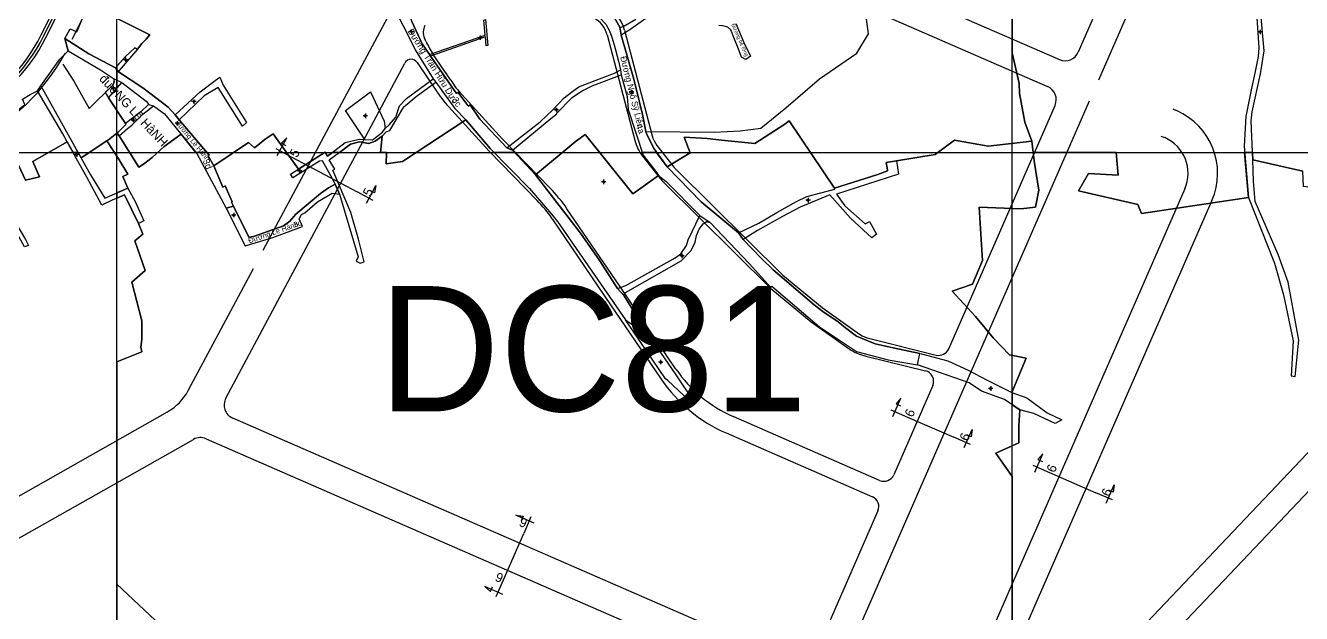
# Model space of a CAD drawing. Extents: x 547408 to 554234, y 1833375 to 1843904.
# Drawn here: x 551949 to 552662, y 1838742 to 1839071 of the extents above; entities that cross this region are included whole.
import ezdxf

# ---------------------------------------------------------------- set-up
doc = ezdxf.new("R2010")
doc.units = 0
for name, color, linetype in [('Level 1', 7, 'Continuous'), ('Level 10', 7, 'Continuous'), ('Level 11', 7, 'Continuous'), ('Level 2', 7, 'Continuous'), ('Level 27', 7, 'Continuous'), ('Level 30', 7, 'Continuous'), ('Level 4', 7, 'Continuous'), ('Level 5', 7, 'Continuous'), ('Level 52', 7, 'Continuous'), ('Level 62', 7, 'Continuous')]:
    doc.layers.add(name, color=color, linetype=linetype)

msp = doc.modelspace()

# ---------------------------------------------------------------- linework, layer by layer
at = {"layer": 'Level 1'}
for points in [[(551959.06, 1839064.95), (552065.58, 1839277.52), (552077.25, 1839302.07)], [(552089.59, 1838998.23), (552094.83, 1839008.06)], [(552094.83, 1839008.06), (552091.89, 1839005.12), (552094.39, 1839003.78)], [(552088.79, 1839002.1), (552097.72, 1838997.34)], [(552097.72, 1838997.34), (552134.14, 1838977.89)], [(552143.08, 1838973.13), (552134.14, 1838977.89)], [(552139.41, 1838971.64), (552144.66, 1838981.46)], [(552144.66, 1838981.46), (552143.85, 1838977.38), (552141.35, 1838978.71)], [(552432.24, 1838856.15), (552441.52, 1838852.1)], [(552433.35, 1838852.36), (552437.8, 1838862.56)], [(552437.8, 1838862.56), (552435.09, 1838859.4), (552437.69, 1838858.27)], [(552441.52, 1838852.1), (552467.43, 1838840.79)], [(552473.18, 1838834.97), (552477.63, 1838845.17)], [(552477.63, 1838845.17), (552477.15, 1838841.04), (552474.56, 1838842.17)], [(552476.71, 1838836.74), (552467.43, 1838840.79)], [(552512.56, 1838821.36), (552517.01, 1838831.56)], [(552517.01, 1838831.56), (552514.3, 1838828.4), (552516.9, 1838827.27)], [(552511.45, 1838825.15), (552520.73, 1838821.1)], [(552520.73, 1838821.1), (552546.64, 1838809.79)], [(552552.39, 1838803.97), (552556.84, 1838814.17)], [(552556.84, 1838814.17), (552556.37, 1838810.04), (552553.77, 1838811.17)], [(552555.92, 1838805.74), (552546.64, 1838809.79)], [(552233.01, 1838792.73), (552222.81, 1838797.19)], [(552222.81, 1838797.19), (552226.94, 1838796.71), (552225.8, 1838794.11)], [(552231.24, 1838796.27), (552227.19, 1838786.99)], [(552215.88, 1838761.07), (552227.19, 1838786.99)], [(552215.62, 1838752.9), (552205.42, 1838757.36)], [(552205.42, 1838757.36), (552208.58, 1838754.65), (552209.71, 1838757.25)], [(552211.83, 1838751.8), (552215.88, 1838761.07)]]:
    msp.add_lwpolyline(points, dxfattribs=at)
msp.add_arc((551869.65, 1839109.74), 100, 295.87849, 333.38711, dxfattribs=at)
at = {"layer": 'Level 10'}
for p, q in [((552280.94, 1839070.04), (552281.69, 1839065.48)), ((552174.6, 1839054.65), (552175.16, 1839053.82)), ((551999.19, 1839047.17), (552000.92, 1839045.1)), ((552281.26, 1839046.07), (552281.63, 1839043.28)), ((551955.71, 1839034.38), (551957.45, 1839037.27)), ((551998.18, 1839041.23), (552002.85, 1839039)), ((552176.56, 1839041.13), (552178.17, 1839039.24)), ((552017.58, 1839026.78), (552020.53, 1839026.09)), ((552032.58, 1839020.91), (552034.85, 1839018.24)), ((552217.84, 1839002.56), (552221, 1839001.31)), ((552121.81, 1838982.21), (552124.39, 1838976.57)), ((552061.04, 1838968.83), (552065.12, 1838969.94)), ((552325.53, 1838964.63), (552331.33, 1838960.86)), ((552347.12, 1838954.95), (552349.79, 1838951.28)), ((552279.53, 1838923.85), (552283.37, 1838919.78)), ((552283.95, 1838906.4), (552297.45, 1838897.05)), ((552447.07, 1838881.25), (552448.41, 1838887.62))]:
    msp.add_line(p, q, dxfattribs=at)
for points in [[(552227.03, 1839183.44), (552226.68, 1839182.79), (552226.8, 1839182.09), (552224.61, 1839176.48), (552223.63, 1839170.3), (552224.76, 1839169.5), (552222.39, 1839165.78), (552222.33, 1839163.49), (552222.68, 1839162.3), (552223.54, 1839160.9), (552237.53, 1839149.85), (552238.47, 1839135.97), (552243.73, 1839111.58), (552248.69, 1839094.77), (552253.1, 1839090.9), (552261.34, 1839087.13), (552274.64, 1839080.82), (552280.94, 1839070.04)], [(552116.64, 1839171.1), (552121.42, 1839162.51), (552122.29, 1839161.31), (552128.13, 1839148.03), (552133.33, 1839133.57), (552135.58, 1839126.65), (552136.38, 1839120.13), (552141.77, 1839111.22), (552146.33, 1839100.04), (552150.48, 1839091.34), (552153.2, 1839085.17), (552156.93, 1839076.51), (552162.57, 1839065.66), (552166.54, 1839057.36), (552176.56, 1839041.13)], [(552134.2, 1839151.2), (552140.21, 1839133.16), (552145.27, 1839118.31), (552164.74, 1839073.13), (552170.55, 1839060.61), (552174.6, 1839054.65)], [(552236.73, 1839119.25), (552244.67, 1839088.65), (552247.85, 1839087.83), (552247.59, 1839085.73), (552252.75, 1839084.79), (552260.58, 1839081.16), (552260.56, 1839080.94), (552264.83, 1839078.65), (552269.86, 1839074.94), (552273.09, 1839071.72), (552275.09, 1839068.01), (552276.37, 1839064.42), (552277.72, 1839060.02), (552280.14, 1839050.99), (552281.26, 1839046.07)], [(551971.01, 1839063.67), (551973.86, 1839069.1), (551977.61, 1839067.31), (551980.16, 1839073.43), (551983.2, 1839079.59), (551980.48, 1839080.89), (551982.04, 1839083.96), (551985.86, 1839091.67), (551986.4, 1839091.41), (551988.54, 1839096.39)], [(552295.45, 1839011.74), (552333.6, 1839011.27), (552348, 1839012.1), (552359.68, 1839013.59), (552373.59, 1839024.9), (552392.29, 1839041.19), (552413.22, 1839055.43), (552419.65, 1839066.22), (552418.29, 1839077.27)], [(552636.62, 1839075.2), (552637.66, 1839058.34), (552637.26, 1839053.57), (552635.48, 1839044.31), (552633.33, 1839034.97), (552630.45, 1839019.98), (552629.43, 1839003.49), (552631.88, 1838974.69), (552646.45, 1838938.1), (552651.51, 1838920.44), (552656.91, 1838894.66), (552655.76, 1838875.07), (552657.9, 1838874.77), (552660.1, 1838895.1), (552654.09, 1838927.46), (552648.45, 1838942.96), (552635.61, 1838972.61), (552634.77, 1838983.73), (552634.34, 1838995.78), (552633.42, 1839017.64), (552633.91, 1839022.64), (552638.71, 1839043.93), (552640.71, 1839056.68), (552638.66, 1839079.55)], [(552174.6, 1839054.65), (552205.69, 1839065.59), (552204.93, 1839073.97), (552205.9, 1839074.32), (552207.22, 1839059.79), (552206.24, 1839059.55), (552205.78, 1839064.59), (552175.16, 1839053.82)], [(552280.94, 1839070.04), (552281.53, 1839069.97), (552282.77, 1839070.31), (552289.77, 1839074.43)], [(552296.01, 1839075.18), (552286.43, 1839068.46), (552281.69, 1839065.48)], [(552345.73, 1839072.12), (552350.17, 1839061.33), (552353.79, 1839053.72), (552351.28, 1839052), (552348.79, 1839053.26), (552346.97, 1839058.3), (552344.89, 1839063.18), (552342.77, 1839068.58), (552341.27, 1839069.91), (552338.38, 1839070.77), (552336.14, 1839070.93)], [(551971.01, 1839063.67), (551984.26, 1839054.99), (551999.19, 1839047.17)], [(551971.01, 1839063.67), (551971.01, 1839063.67), (551972.82, 1839056.82)], [(552281.69, 1839065.48), (552288.37, 1839042.17), (552290.03, 1839035.78), (552293.48, 1839021.16), (552295.45, 1839011.74)], [(551957.45, 1839037.27), (551968.22, 1839052.05), (551972.82, 1839056.82)], [(551972.82, 1839056.82), (551990.87, 1839046.19), (551998.18, 1839041.23)], [(551999.19, 1839047.17), (552004.81, 1839053.58), (552010, 1839058.52), (552011.59, 1839057.68), (552001.25, 1839045.69), (552000.92, 1839045.1)], [(552175.16, 1839053.82), (552177.36, 1839050.59), (552189.59, 1839032.94), (552190.46, 1839033.69), (552196.07, 1839026.14), (552196.4, 1839025.83), (552197.38, 1839026.55), (552202.75, 1839018.5), (552217.84, 1839002.56)], [(552000.92, 1839045.1), (552014.5, 1839036.16), (552028.67, 1839025.28), (552032.58, 1839020.91)], [(552032.58, 1839020.91), (552046.56, 1839033.9), (552054.97, 1839040.23), (552057.46, 1839042.06), (552059.32, 1839037.55), (552072.31, 1839016.78), (552070.09, 1839014.69), (552056.64, 1839036.17), (552048.73, 1839031.6), (552034.85, 1839018.24)], [(552217.84, 1839002.56), (552236.31, 1839017.12), (552243.51, 1839023.77), (552249.76, 1839030.41), (552253.86, 1839033.67), (552258.03, 1839036.58), (552267.13, 1839040.25), (552277.86, 1839044.33), (552281.26, 1839046.07)], [(552221, 1839001.31), (552242.28, 1839018.89), (552245.74, 1839021.57), (552245.58, 1839021.73), (552254.23, 1839030.61), (552259.5, 1839034.17), (552265.39, 1839037.14), (552281.63, 1839043.28)], [(552281.63, 1839043.28), (552284.97, 1839031.23), (552285.44, 1839023.98), (552293.88, 1838998.43), (552302.56, 1838987), (552302.55, 1838987), (552306.72, 1838983.69), (552325.53, 1838964.63)], [(551923.05, 1839012.03), (551929.21, 1839015.34), (551940.54, 1839021.1), (551944.71, 1839023.68), (551948.67, 1839026.77), (551947.35, 1839029.73), (551951.49, 1839032.37), (551955.71, 1839034.38)], [(551957.45, 1839037.27), (551985.29, 1838987.53), (551993.28, 1838974.42), (552006.14, 1838979.93), (552010.47, 1838972.24), (552015.12, 1838961.75), (552012.02, 1838960.26), (552004.21, 1838976.29), (551997.28, 1838973.2), (551991.59, 1838970.51), (551983.19, 1838986.1), (551977.51, 1838996.34), (551972.29, 1839005.96), (551969.82, 1839010.37), (551955.71, 1839034.38)], [(551998.18, 1839041.23), (551998.56, 1839039.39), (551997.69, 1839037.64), (551993.53, 1839033.45), (551995.37, 1839030.47), (552002.85, 1839039)], [(552002.85, 1839039), (552016.35, 1839028.7), (552017.54, 1839027.31), (552017.58, 1839026.78)], [(552124.39, 1838976.57), (552134.75, 1838941.61), (552133.7, 1838939.22), (552135.81, 1838938.07), (552138.18, 1838938.84), (552134.99, 1838951.46), (552130.73, 1838966.47), (552120.53, 1838989.97), (552121.63, 1838990.57), (552118.61, 1838995.84), (552130.49, 1839004.59), (552135.44, 1839005.81), (552140.71, 1839005.05), (552144.27, 1839006.18), (552148.12, 1839009.04), (552150.36, 1839011.56), (552152.49, 1839012.19), (552160.22, 1839025.37), (552167.21, 1839031.28), (552178.17, 1839039.24)], [(552149.88, 1839013.37), (552151.97, 1839015.47), (552155.75, 1839019.71), (552157.77, 1839026.06), (552161.75, 1839030.11), (552176.56, 1839041.13)], [(552178.17, 1839039.24), (552188.77, 1839024.55), (552194.78, 1839018.17), (552208.43, 1839002.24), (552230.37, 1838979.88), (552242.69, 1838965.38), (552246.08, 1838961.45), (552283.95, 1838906.4)], [(552138.38, 1839007.15), (552127.75, 1839023.32), (552141.56, 1839033.75), (552149.2, 1839017.51), (552149.88, 1839013.37)], [(552017.58, 1839026.78), (552013.32, 1839022.71), (552004.76, 1839016.17), (552005.16, 1839015.73), (552000.64, 1839011.3), (552000.05, 1839010.76), (552001.27, 1839009.33), (552006, 1839013.43), (552008.3, 1839015.16), (552014.42, 1839021.3), (552020.53, 1839026.09)], [(552020.53, 1839026.09), (552026.67, 1839021.51), (552044.67, 1838999.31), (552061.04, 1838968.83)], [(552034.85, 1839018.24), (552051.56, 1838998.38), (552050.96, 1838997.98), (552054.16, 1838992.54), (552059.17, 1838980.64), (552060.5, 1838981.23), (552064.36, 1838972.29), (552064.02, 1838972.17), (552065.12, 1838969.94)], [(552138.38, 1839007.15), (552142.74, 1839007.08), (552148.27, 1839011.25), (552149.88, 1839013.37)], [(551923.05, 1839012.03), (551938.35, 1838985.63), (551940.31, 1838983.54), (551942.16, 1838982.56), (551942.77, 1838979.12), (551936.71, 1838975.65), (551935.83, 1838973.74), (551948.98, 1838951.34), (551950.58, 1838947.99), (551948.49, 1838947.21), (551933.33, 1838974.27), (551934.42, 1838976.16), (551935.02, 1838978.46), (551935.18, 1838982.53), (551932.11, 1838988.32), (551933.2, 1838988.98), (551919.53, 1839009.77)], [(552121.81, 1838982.21), (552121.33, 1838983.45), (552114.86, 1838995.21), (552113.1, 1838995.15), (552098.3, 1838985.81), (552096.87, 1838987.81), (552110.26, 1838996.17), (552116.27, 1839000.03), (552117.68, 1838997.95), (552127.48, 1839005.57), (552135.22, 1839007.35), (552138.38, 1839007.15)], [(552295.45, 1839011.74), (552295.96, 1839010.02), (552300.04, 1839001.92), (552307.21, 1838992.01), (552326.3, 1838972.42), (552347.12, 1838954.95)], [(552221, 1839001.31), (552233.81, 1838987.44), (552258.9, 1838954.88), (552269.72, 1838939.35), (552279.53, 1838923.85)], [(552347.12, 1838954.95), (552358.51, 1838960.44), (552368.45, 1838966.48), (552379.49, 1838972.49), (552385.3, 1838975.35), (552400.87, 1838979.48), (552400.76, 1838979.94), (552424.91, 1838987.71), (552430.31, 1838989.65), (552430.42, 1838990.28), (552429.55, 1838994.28), (552435.37, 1838995.3), (552436.52, 1838987.81), (552401.8, 1838976.6), (552406.56, 1838970.19), (552417.83, 1838960.06), (552420.33, 1838961.37), (552424.18, 1838954.31), (552421.58, 1838952.27), (552409.68, 1838963.17), (552398.06, 1838976.31), (552381.56, 1838969.36), (552371.62, 1838964.15), (552357.81, 1838956.33), (552349.79, 1838951.28)], [(552061.04, 1838968.83), (552071.72, 1838947.8), (552087.08, 1838952.44), (552103.74, 1838958.54), (552101.83, 1838962.82), (552103.14, 1838965.3), (552104.91, 1838966.29), (552111.99, 1838972.45), (552117.41, 1838975.58), (552120.2, 1838977.28), (552124.39, 1838976.57)], [(552065.12, 1838969.94), (552073.62, 1838952.61), (552076.35, 1838953.03), (552093.12, 1838958.92), (552096.57, 1838961.59), (552099.89, 1838965.52), (552113.67, 1838977.06), (552118.16, 1838980.15), (552121.81, 1838982.21)], [(552279.53, 1838923.85), (552284.21, 1838925.51), (552311.85, 1838941.07), (552314.95, 1838943.38), (552318.03, 1838947.92), (552318.96, 1838951.07), (552325.53, 1838964.63)], [(552283.37, 1838919.78), (552283.33, 1838920.19), (552283.36, 1838920.54), (552283.59, 1838921.05), (552284.03, 1838921.6), (552315.04, 1838939.47), (552320.72, 1838945.12), (552322.96, 1838949.83), (552323.64, 1838953.55), (552325.2, 1838957.03), (552327.49, 1838960.08), (552329.37, 1838961.31), (552329.9, 1838961.25), (552331.33, 1838960.86)], [(552331.33, 1838960.86), (552353.12, 1838937.88), (552365.13, 1838924.55), (552365.82, 1838925.3), (552392.4, 1838902.53), (552413.06, 1838888.73), (552430.66, 1838884.08), (552447.07, 1838881.25)], [(552349.79, 1838951.28), (552360.05, 1838940.76), (552366.47, 1838934.39), (552389.32, 1838914.81), (552394.17, 1838911.01), (552402.82, 1838905.25), (552406.96, 1838901.92), (552413.05, 1838897.2), (552423.37, 1838892.96), (552433.56, 1838890.75), (552448.41, 1838887.62)], [(552283.37, 1838919.78), (552297.32, 1838897.23), (552297.45, 1838897.05)], [(552297.45, 1838897.05), (552312.17, 1838875.67), (552321.98, 1838860.89), (552321.3, 1838859.24), (552316.63, 1838864.06), (552307.58, 1838872.46), (552306.37, 1838873.51), (552292.25, 1838894.34), (552283.95, 1838906.4)], [(552448.41, 1838887.62), (552449.4, 1838887.41), (552463.99, 1838883.5), (552475.42, 1838878.33), (552486, 1838872.64), (552499.71, 1838865.8), (552508.09, 1838862.86), (552519.41, 1838854.43), (552527.75, 1838850.48), (552523.94, 1838848.42), (552512.08, 1838854.05), (552504.26, 1838856.05), (552495.6, 1838861.97), (552482.81, 1838866.62), (552475.87, 1838871.15), (552447.07, 1838881.25)]]:
    msp.add_lwpolyline(points, dxfattribs=at)
at = {"layer": 'Level 11'}
for p, q in [((552163.89, 1839067.45), (552163.26, 1839067.45)), ((552164.51, 1839068.07), (552163.89, 1839067.45)), ((552163.89, 1839067.45), (552164.51, 1839066.83)), ((552164.51, 1839068.7), (552164.51, 1839068.07)), ((552165.13, 1839067.45), (552164.51, 1839068.07)), ((552164.51, 1839066.83), (552165.13, 1839067.45)), ((552164.51, 1839066.83), (552164.51, 1839066.2)), ((552165.76, 1839067.45), (552165.13, 1839067.45)), ((552202.21, 1839064.07), (552201.59, 1839064.07)), ((552202.84, 1839064.69), (552202.21, 1839064.07)), ((552202.21, 1839064.07), (552202.84, 1839063.45)), ((552202.84, 1839065.32), (552202.84, 1839064.69)), ((552203.47, 1839064.07), (552202.84, 1839064.69)), ((552202.84, 1839063.45), (552203.47, 1839064.07)), ((552202.84, 1839063.45), (552202.84, 1839062.82)), ((552204.09, 1839064.07), (552203.47, 1839064.07)), ((552637.81, 1839067.29), (552637.18, 1839067.29)), ((552638.43, 1839067.91), (552637.81, 1839067.29)), ((552637.81, 1839067.29), (552638.43, 1839066.67)), ((552638.43, 1839068.54), (552638.43, 1839067.91)), ((552639.06, 1839067.29), (552638.43, 1839067.91)), ((552638.43, 1839066.67), (552639.06, 1839067.29)), ((552638.43, 1839066.67), (552638.43, 1839066.04)), ((552639.68, 1839067.29), (552639.06, 1839067.29)), ((552004.27, 1839051.81), (552003.64, 1839051.81)), ((552004.89, 1839052.43), (552004.27, 1839051.81)), ((552004.27, 1839051.81), (552004.89, 1839051.19)), ((552004.89, 1839053.06), (552004.89, 1839052.43)), ((552005.51, 1839051.81), (552004.89, 1839052.43)), ((552004.89, 1839051.19), (552005.51, 1839051.81)), ((552004.89, 1839051.19), (552004.89, 1839050.56)), ((552006.14, 1839051.81), (552005.51, 1839051.81)), ((551997.37, 1839035.85), (551996.75, 1839035.85)), ((551998, 1839036.47), (551997.37, 1839035.85)), ((551997.37, 1839035.85), (551998, 1839035.23)), ((551998, 1839037.1), (551998, 1839036.47)), ((551998.63, 1839035.85), (551998, 1839036.47)), ((551998, 1839035.23), (551998.63, 1839035.85)), ((551998, 1839035.23), (551998, 1839034.6)), ((551999.25, 1839035.85), (551998.63, 1839035.85)), ((552287.44, 1839034.82), (552287.44, 1839034.19)), ((552042.37, 1839028.38), (552041.75, 1839028.38)), ((552043, 1839029.01), (552042.37, 1839028.38)), ((552042.37, 1839028.38), (552043, 1839027.75)), ((552043, 1839029.63), (552043, 1839029.01)), ((552043.63, 1839028.38), (552043, 1839029.01)), ((552043, 1839027.75), (552043.63, 1839028.38)), ((552043, 1839027.75), (552043, 1839027.13)), ((552044.25, 1839028.38), (552043.63, 1839028.38)), ((552286.81, 1839033.57), (552286.19, 1839033.57)), ((552287.44, 1839034.19), (552286.81, 1839033.57)), ((552286.81, 1839033.57), (552287.44, 1839032.95)), ((552288.06, 1839033.57), (552287.44, 1839034.19)), ((552287.44, 1839032.95), (552288.06, 1839033.57)), ((552287.44, 1839032.95), (552287.44, 1839032.32)), ((552288.69, 1839033.57), (552288.06, 1839033.57)), ((552138.13, 1839020.42), (552137.5, 1839020.42)), ((552138.75, 1839021.05), (552138.13, 1839020.42)), ((552138.13, 1839020.42), (552138.75, 1839019.79)), ((552138.75, 1839021.67), (552138.75, 1839021.05)), ((552139.37, 1839020.42), (552138.75, 1839021.05)), ((552138.75, 1839019.79), (552139.37, 1839020.42)), ((552140, 1839020.42), (552139.37, 1839020.42)), ((552244.83, 1839023.69), (552244.21, 1839023.69)), ((552245.46, 1839024.31), (552244.83, 1839023.69)), ((552244.83, 1839023.69), (552245.46, 1839023.07)), ((552245.46, 1839024.94), (552245.46, 1839024.31)), ((552246.09, 1839023.69), (552245.46, 1839024.31)), ((552245.46, 1839023.07), (552246.09, 1839023.69)), ((552245.46, 1839023.07), (552245.46, 1839022.44)), ((552246.71, 1839023.69), (552246.09, 1839023.69)), ((552008.59, 1839018.06), (552007.96, 1839018.06)), ((552009.21, 1839018.69), (552008.59, 1839018.06)), ((552008.59, 1839018.06), (552009.21, 1839017.43)), ((552009.21, 1839019.31), (552009.21, 1839018.69)), ((552009.83, 1839018.06), (552009.21, 1839018.69)), ((552009.21, 1839017.43), (552009.83, 1839018.06)), ((552009.21, 1839017.43), (552009.21, 1839016.81)), ((552010.46, 1839018.06), (552009.83, 1839018.06)), ((552033.11, 1839016.25), (552032.48, 1839016.25)), ((552033.73, 1839016.87), (552033.11, 1839016.25)), ((552033.11, 1839016.25), (552033.73, 1839015.63)), ((552033.73, 1839017.5), (552033.73, 1839016.87)), ((552034.35, 1839016.25), (552033.73, 1839016.87)), ((552033.73, 1839015.63), (552034.35, 1839016.25)), ((552033.73, 1839015.63), (552033.73, 1839015)), ((552034.98, 1839016.25), (552034.35, 1839016.25)), ((552138.75, 1839019.79), (552138.75, 1839019.17)), ((551976.97, 1838998.77), (551976.35, 1838998.77)), ((551977.6, 1838999.39), (551976.97, 1838998.77)), ((551976.97, 1838998.77), (551977.6, 1838998.15)), ((551977.6, 1839000.02), (551977.6, 1838999.39)), ((551978.23, 1838998.77), (551977.6, 1838999.39)), ((551977.6, 1838998.15), (551978.23, 1838998.77)), ((551978.85, 1838998.77), (551978.23, 1838998.77)), ((551977.6, 1838998.15), (551977.6, 1838997.52)), ((552101.39, 1838989.6), (552100.77, 1838989.6)), ((552102.02, 1838990.23), (552101.39, 1838989.6)), ((552101.39, 1838989.6), (552102.02, 1838988.97)), ((552102.02, 1838990.85), (552102.02, 1838990.23)), ((552102.65, 1838989.6), (552102.02, 1838990.23)), ((552102.02, 1838988.97), (552102.65, 1838989.6)), ((552102.02, 1838988.97), (552102.02, 1838988.35)), ((552103.27, 1838989.6), (552102.65, 1838989.6)), ((552271.82, 1838984.82), (552271.82, 1838984.19)), ((552271.19, 1838983.57), (552270.57, 1838983.57)), ((552271.82, 1838984.19), (552271.19, 1838983.57)), ((552271.19, 1838983.57), (552271.82, 1838982.95)), ((552272.44, 1838983.57), (552271.82, 1838984.19)), ((552271.82, 1838982.95), (552272.44, 1838983.57)), ((552271.82, 1838982.95), (552271.82, 1838982.32)), ((552273.07, 1838983.57), (552272.44, 1838983.57)), ((552385.37, 1838973.29), (552384.75, 1838973.29)), ((552386, 1838973.91), (552385.37, 1838973.29)), ((552385.37, 1838973.29), (552386, 1838972.67)), ((552386, 1838974.54), (552386, 1838973.91)), ((552386.63, 1838973.29), (552386, 1838973.91)), ((552386, 1838972.67), (552386.63, 1838973.29)), ((552386, 1838972.67), (552386, 1838972.04)), ((552387.25, 1838973.29), (552386.63, 1838973.29)), ((552064.63, 1838965), (552064.01, 1838965)), ((552065.26, 1838965.63), (552064.63, 1838965)), ((552064.63, 1838965), (552065.26, 1838964.37)), ((552065.26, 1838966.25), (552065.26, 1838965.63)), ((552065.89, 1838965), (552065.26, 1838965.63)), ((552065.26, 1838964.37), (552065.89, 1838965)), ((552065.26, 1838964.37), (552065.26, 1838963.75)), ((552066.51, 1838965), (552065.89, 1838965)), ((552314.95, 1838942.2), (552314.33, 1838942.2)), ((552315.58, 1838942.83), (552314.95, 1838942.2)), ((552314.95, 1838942.2), (552315.58, 1838941.57)), ((552315.58, 1838943.45), (552315.58, 1838942.83)), ((552316.2, 1838942.2), (552315.58, 1838942.83)), ((552315.58, 1838941.57), (552316.2, 1838942.2)), ((552316.83, 1838942.2), (552316.2, 1838942.2)), ((552315.58, 1838941.57), (552315.58, 1838940.95)), ((552303.03, 1838882.82), (552302.4, 1838882.82)), ((552303.65, 1838883.45), (552303.03, 1838882.82)), ((552303.03, 1838882.82), (552303.65, 1838882.19)), ((552303.65, 1838884.07), (552303.65, 1838883.45)), ((552304.27, 1838882.82), (552303.65, 1838883.45)), ((552303.65, 1838882.19), (552304.27, 1838882.82)), ((552303.65, 1838882.19), (552303.65, 1838881.57)), ((552304.9, 1838882.82), (552304.27, 1838882.82)), ((552487.33, 1838868.02), (552486.71, 1838868.02)), ((552487.96, 1838868.65), (552487.33, 1838868.02)), ((552487.33, 1838868.02), (552487.96, 1838867.39)), ((552487.96, 1838869.27), (552487.96, 1838868.65)), ((552488.59, 1838868.02), (552487.96, 1838868.65)), ((552487.96, 1838867.39), (552488.59, 1838868.02)), ((552487.96, 1838867.39), (552487.96, 1838866.77)), ((552489.21, 1838868.02), (552488.59, 1838868.02))]:
    msp.add_line(p, q, dxfattribs=at)
for centre in [(552164.51, 1839067.45), (552202.84, 1839064.07), (552638.43, 1839067.29), (552004.89, 1839051.81), (551998, 1839035.85), (552043, 1839028.38), (552287.44, 1839033.57), (552138.75, 1839020.42), (552245.46, 1839023.69), (552009.21, 1839018.06), (552033.73, 1839016.25), (551977.6, 1838998.77), (552102.02, 1838989.6), (552271.82, 1838983.57), (552386, 1838973.29), (552065.26, 1838965), (552315.58, 1838942.2), (552303.65, 1838882.82), (552487.96, 1838868.02)]:
    msp.add_circle(centre, 0.15, dxfattribs=at)
at = {"layer": 'Level 2'}
for p, q in [((552280.94, 1839070.04), (552274.64, 1839080.82)), ((552281.69, 1839065.48), (552280.94, 1839070.04)), ((552288.37, 1839042.17), (552281.69, 1839065.48)), ((552280.14, 1839050.99), (552281.26, 1839046.07)), ((552290.03, 1839035.78), (552288.37, 1839042.17)), ((551998.18, 1839041.23), (552002.85, 1839039)), ((552028.67, 1839025.28), (552014.5, 1839036.16)), ((552293.48, 1839021.16), (552290.03, 1839035.78)), ((552196.07, 1839026.14), (552190.46, 1839033.69)), ((552017.58, 1839026.78), (552020.53, 1839026.09)), ((552032.58, 1839020.91), (552028.67, 1839025.28)), ((552034.85, 1839018.24), (552032.58, 1839020.91)), ((552054.16, 1838992.54), (552050.96, 1838997.98))]:
    msp.add_line(p, q, dxfattribs=at)
for points in [[(551947.35, 1839029.73), (551951.49, 1839032.37), (551955.71, 1839034.38), (551957.45, 1839037.27), (551968.22, 1839052.05), (551972.82, 1839056.82), (551971.01, 1839063.67), (551973.86, 1839069.1), (551977.61, 1839067.31), (551980.16, 1839073.43), (551983.2, 1839079.59), (551980.48, 1839080.89), (551982.04, 1839083.96), (551985.86, 1839091.67)], [(552264.83, 1839078.65), (552269.86, 1839074.94), (552273.09, 1839071.72), (552275.09, 1839068.01), (552276.37, 1839064.42)], [(552156.93, 1839076.51), (552162.57, 1839065.66), (552166.54, 1839057.36), (552176.56, 1839041.13)], [(552190.46, 1839033.69), (552189.59, 1839032.94), (552177.36, 1839050.59), (552175.16, 1839053.82), (552174.6, 1839054.65), (552170.55, 1839060.61), (552164.74, 1839073.13)], [(551971.01, 1839063.67), (551972.82, 1839056.82), (551990.87, 1839046.19), (551998.18, 1839041.23)], [(551999.19, 1839047.17), (551984.26, 1839054.99), (551971.01, 1839063.67)], [(552276.37, 1839064.42), (552277.72, 1839060.02), (552280.14, 1839050.99)], [(552014.5, 1839036.16), (552000.92, 1839045.1), (551999.19, 1839047.17)], [(552281.26, 1839046.07), (552281.63, 1839043.28), (552284.97, 1839031.23), (552285.44, 1839023.98), (552293.88, 1838998.43), (552302.55, 1838987), (552306.72, 1838983.69), (552325.53, 1838964.63), (552331.33, 1838960.86), (552353.12, 1838937.88), (552365.13, 1838924.55), (552365.82, 1838925.3), (552392.4, 1838902.53), (552413.06, 1838888.73), (552430.66, 1838884.08), (552447.07, 1838881.25), (552448.41, 1838887.62), (552433.56, 1838890.75), (552423.37, 1838892.96), (552413.05, 1838897.2), (552406.96, 1838901.92), (552402.82, 1838905.25), (552394.17, 1838911.01), (552389.32, 1838914.81), (552366.47, 1838934.39), (552360.05, 1838940.76), (552349.79, 1838951.28), (552347.12, 1838954.95), (552326.3, 1838972.42), (552307.21, 1838992.01), (552300.04, 1839001.92), (552295.96, 1839010.02), (552295.45, 1839011.74), (552293.48, 1839021.16)], [(552002.85, 1839039), (552016.35, 1839028.7), (552017.54, 1839027.31), (552017.58, 1839026.78)], [(552176.56, 1839041.13), (552178.17, 1839039.24), (552188.77, 1839024.55), (552194.78, 1839018.17), (552208.43, 1839002.24), (552230.37, 1838979.88), (552242.69, 1838965.38), (552246.08, 1838961.45), (552283.95, 1838906.4), (552297.45, 1838897.05), (552297.32, 1838897.23), (552283.37, 1838919.78), (552279.53, 1838923.85), (552269.72, 1838939.35), (552258.9, 1838954.88), (552233.81, 1838987.44), (552221, 1839001.31), (552217.84, 1839002.56)], [(552020.53, 1839026.09), (552026.67, 1839021.51), (552044.67, 1838999.31), (552061.04, 1838968.83), (552065.12, 1838969.94), (552064.02, 1838972.17)], [(552197.38, 1839026.55), (552196.4, 1839025.83), (552196.07, 1839026.14)], [(552217.84, 1839002.56), (552202.75, 1839018.5), (552197.38, 1839026.55)], [(552050.96, 1838997.98), (552051.56, 1838998.38), (552034.85, 1839018.24)], [(552064.02, 1838972.17), (552064.36, 1838972.29), (552060.5, 1838981.23), (552059.17, 1838980.64), (552054.16, 1838992.54)]]:
    msp.add_lwpolyline(points, dxfattribs=at)
at = {"layer": 'Level 27'}
for p, q in [((552121.81, 1838982.21), (552118.16, 1838980.15)), ((552124.39, 1838976.57), (552121.81, 1838982.21)), ((552065.12, 1838969.94), (552061.04, 1838968.83)), ((552073.62, 1838952.61), (552065.12, 1838969.94))]:
    msp.add_line(p, q, dxfattribs=at)
for points in [[(552061.04, 1838968.83), (552071.72, 1838947.8), (552087.08, 1838952.44), (552103.74, 1838958.54), (552101.83, 1838962.82), (552103.14, 1838965.3), (552104.91, 1838966.29), (552111.99, 1838972.45), (552117.41, 1838975.58), (552120.2, 1838977.28), (552124.39, 1838976.57)], [(552118.16, 1838980.15), (552113.67, 1838977.06), (552099.89, 1838965.52), (552096.57, 1838961.59), (552093.12, 1838958.92), (552076.35, 1838953.03), (552073.62, 1838952.61)]]:
    msp.add_lwpolyline(points, dxfattribs=at)
at = {"layer": 'Level 30'}
for points in [[(552646.04, 1839306.32), (552536.89, 1839056.05)], [(552661.33, 1839299.65), (552548.14, 1839040.37)], [(551957.72, 1839065.62), (552056.23, 1839262.22)], [(551960.4, 1839064.27), (552058.91, 1839260.88)], [(552070.82, 1839254.5), (551974.87, 1839063.02)], [(550477.02, 1837736.91), (551348.05, 1837763.51), (551500.16, 1837768.26), (551598.04, 1837771.31), (551819.16, 1837939.77), (551882.15, 1838006.24), (553007.63, 1839193.61)], [(550483.82, 1837722.11), (551348.99, 1837748.53), (551500.63, 1837753.27), (551603.3, 1837756.47), (551829.22, 1837928.58), (551893.03, 1837995.92), (553018.52, 1839183.3)], [(552381.82, 1839114.95), (552526.36, 1839051.91)], [(552374.59, 1839100.1), (552519.77, 1839036.79)], [(552081.77, 1838945.38), (552152.59, 1839078.07)], [(552172.54, 1839062.17), (552171.79, 1839063.83)], [(552273.77, 1839065.74), (552289.21, 1839006.8)], [(552283.44, 1839068.27), (552298.88, 1839009.33)], [(551969.88, 1839049.39), (551975.9, 1839039.75), (551984.47, 1839024.54), (551997.69, 1839037.64), (551998.56, 1839039.39), (551998.48, 1839039.76)], [(552060.83, 1838862.61), (552160.82, 1839049.95)], [(552168.43, 1839049.15), (552178.15, 1839034.86)], [(552186.54, 1839040.3), (552176.7, 1839054.77)], [(552241.93, 1838980.04), (552215.26, 1839007.46), (552192.57, 1839032.29)], [(552543.03, 1839028.67), (552475.85, 1838874.78)], [(552185.18, 1839025.55), (552207.98, 1839000.6), (552234.76, 1838973.07)], [(552464.54, 1838890.14), (552523.9, 1839026.26)], [(552589.67, 1839024.28), (552591.73, 1839023.38)], [(552583.06, 1839009.15), (552585.13, 1839008.25)], [(552301.6, 1839003.86), (552311.27, 1838991.58)], [(552293.75, 1838997.68), (552303.41, 1838985.39)], [(552312.51, 1838990.19), (552371.98, 1838931.33), (552393.83, 1838913.21), (552414.78, 1838898.37)], [(552305.47, 1838983.08), (552365.25, 1838923.91), (552387.74, 1838905.27), (552409, 1838890.21)], [(552596.36, 1838979.62), (552472.25, 1838695.33)], [(552611.48, 1838973.02), (552487.37, 1838688.73)], [(552312.2, 1838878.91), (552280.78, 1838925.15), (552251.32, 1838968.53)], [(552243.05, 1838962.91), (552272.51, 1838919.54), (552303.93, 1838873.29)], [(552039.89, 1838866.92), (552076.24, 1838935.02)], [(552420.53, 1838895.89), (552457.6, 1838886.71)], [(552418.32, 1838886.14), (552451.56, 1838877.91)], [(552460.73, 1838881.39), (552460.73, 1838881.39)], [(552475.85, 1838874.78), (552299.53, 1838470.9)], [(552455.62, 1838869.68), (552433.83, 1838819.77)], [(551911.64, 1838788.92), (552028.21, 1838854.94)], [(552379.04, 1838714.27), (552064.68, 1838851.51)], [(552425.93, 1838816.67), (552344.23, 1838852.33)], [(552340.23, 1838843.17), (552421.93, 1838807.51)], [(551922.4, 1838771.46), (552042.72, 1838839.6)], [(552049.86, 1838839.97), (552372.44, 1838699.15)], [(552425.03, 1838799.61), (552389.57, 1838718.4)]]:
    msp.add_lwpolyline(points, dxfattribs=at)
for centre, radius, start, end in [((552259.26, 1839061.94), 25, 14.68232, 61.54041), ((552179.07, 1839067.14), 8, 151.90907, 204.48229), ((552259.26, 1839061.94), 15, 14.68232, 61.54041), ((551869.65, 1839109.74), 98.5, 295.87849, 333.38711), ((551869.65, 1839109.74), 101.5, 295.87849, 333.38711), ((552218.04, 1839082.89), 50, 204.48229, 214.22339), ((552529.56, 1839059.24), 8, 246.43851, 336.43851), ((551869.65, 1839109.74), 115, 295.87849, 331.86764), ((552164.35, 1839048.07), 4, 32.96736, 151.90907), ((552218.04, 1839082.89), 60, 212.96736, 214.22339), ((552232.2, 1839068.33), 63.57, 211.76699, 222.29792), ((552232.2, 1839068.33), 53.57, 211.5475, 222.28593), ((552516.57, 1839029.45), 8, 336.43851, 66.43851), ((552576.42, 1838988.32), 38.25, 336.41583, 66.41583), ((552313.39, 1839013.14), 25, 194.68232, 218.19701), ((552313.39, 1839013.14), 15, 194.68232, 218.19701), ((552576.42, 1838988.32), 21.75, 336.41583, 66.41583), ((552323.06, 1839000.85), 15, 218.19701, 225.29437), ((552323.06, 1839000.85), 25, 218.19701, 225.29437), ((552181.01, 1838920.77), 85, 34.18385, 44.21088), ((552181.01, 1838920.77), 75, 34.18385, 44.21088), ((552423.45, 1838910.6), 15, 234.67451, 258.75188), ((552423.45, 1838910.6), 25, 234.67451, 258.15296), ((552459.04, 1838892.54), 6, 256.09508, 336.43851), ((552374.24, 1838921.07), 75, 214.19802, 246.42039), ((552450.12, 1838872.08), 6, 336.41583, 76.09508), ((552374.24, 1838921.07), 85, 214.19802, 246.42039), ((552013.43, 1838881.05), 30, 299.52445, 331.90907), ((552067.88, 1838858.84), 8, 151.90907, 246.41583), ((552046.66, 1838832.64), 8, 66.41583, 119.52445), ((552428.33, 1838822.17), 6, 246.42039, 336.41583), ((552419.53, 1838802.01), 6, 336.41583, 66.42039)]:
    msp.add_arc(centre, radius, start, end, dxfattribs=at)
at = {"layer": 'Level 52'}
for p, q in [((552500, 1839055.64), (552500, 1839087.61)), ((552500, 1839087.61), (552500, 1839055.64)), ((552018.39, 1839065.69), (551982.04, 1839083.96)), ((551982.04, 1839083.96), (552018.39, 1839065.69)), ((552014.01, 1839060.77), (552016.39, 1839063.31)), ((552016.39, 1839063.31), (552014.01, 1839060.77)), ((552016.39, 1839063.31), (552018.39, 1839065.69)), ((552018.39, 1839065.69), (552016.39, 1839063.31)), ((552004.81, 1839053.58), (552010, 1839058.52)), ((552010, 1839058.52), (552004.81, 1839053.58)), ((552010, 1839058.52), (552011.59, 1839057.68)), ((552011.59, 1839057.68), (552010, 1839058.52)), ((552011.59, 1839057.68), (552014.01, 1839060.77)), ((552014.01, 1839060.77), (552011.59, 1839057.68)), ((552000, 1839048.09), (552004.81, 1839053.58)), ((552004.81, 1839053.58), (552000, 1839048.09)), ((552503.81, 1839038.41), (552500, 1839055.64)), ((552500, 1839055.64), (552503.81, 1839038.41)), ((552000, 1839035.75), (552000, 1839048.09)), ((552000, 1839048.09), (552000, 1839035.75)), ((551995.37, 1839030.47), (552000, 1839035.75)), ((552000, 1839035.75), (551995.37, 1839030.47)), ((552504.13, 1839032.96), (552503.81, 1839038.41)), ((552503.81, 1839038.41), (552504.13, 1839032.96)), ((552004.76, 1839016.17), (551995.37, 1839030.47)), ((551995.37, 1839030.47), (552004.76, 1839016.17)), ((552507.11, 1839016.95), (552504.13, 1839032.96)), ((552504.13, 1839032.96), (552507.11, 1839016.95)), ((552000.64, 1839011.3), (552005.16, 1839015.73)), ((552005.16, 1839015.73), (552004.76, 1839016.17)), ((552159.48, 1838994.98), (552194.78, 1839018.17)), ((552194.78, 1839018.17), (552159.48, 1838994.98)), ((552194.78, 1839018.17), (552208.43, 1839002.24)), ((552208.43, 1839002.24), (552194.78, 1839018.17)), ((552356.21, 1839005.02), (552372.94, 1839015.75)), ((552372.94, 1839015.75), (552356.21, 1839005.02)), ((552372.94, 1839015.75), (552375.4, 1839017.58)), ((552375.4, 1839017.58), (552372.94, 1839015.75)), ((552375.4, 1839017.58), (552400.76, 1838979.94)), ((552400.76, 1838979.94), (552375.4, 1839017.58)), ((552510.9, 1839006.21), (552507.11, 1839016.95)), ((552507.11, 1839016.95), (552510.9, 1839006.21)), ((551953.06, 1838994.95), (551972.29, 1839005.96)), ((551972.29, 1839005.96), (551975.52, 1839000)), ((551975.52, 1839000), (551972.29, 1839005.96)), ((551980.61, 1838997.37), (551994.48, 1839006.38)), ((551994.48, 1839006.38), (551995.26, 1839006.98)), ((551995.26, 1839006.98), (551994.48, 1839006.38)), ((551994.48, 1839006.38), (552000.75, 1838996.75)), ((551995.26, 1839006.98), (552000.05, 1839010.76)), ((552000.05, 1839010.76), (551995.26, 1839006.98)), ((552000.05, 1839010.76), (552000.64, 1839011.3)), ((552000.64, 1839011.3), (552000.05, 1839010.76)), ((552000.05, 1839010.76), (552001.27, 1839009.33)), ((552001.27, 1839009.33), (552000.05, 1839010.76)), ((552001.27, 1839009.33), (552012.3, 1838991.68)), ((552012.3, 1838991.68), (552001.27, 1839009.33)), ((552026.32, 1839003.29), (552035.85, 1839010.21)), ((552035.85, 1839010.21), (552026.32, 1839003.29)), ((552035.85, 1839010.21), (552044.11, 1839000)), ((552044.11, 1839000), (552035.85, 1839010.21)), ((552076.88, 1839002.46), (552082.88, 1839007.41)), ((552082.88, 1839007.41), (552076.88, 1839002.46)), ((552082.88, 1839007.41), (552087.36, 1839010.36)), ((552087.36, 1839010.36), (552082.88, 1839007.41)), ((552087.36, 1839010.36), (552101.36, 1838990.61)), ((552101.36, 1838990.61), (552087.36, 1839010.36)), ((552147.23, 1839000), (552148.12, 1839009.05)), ((552148.12, 1839009.04), (552147.23, 1839000)), ((552233.81, 1838987.44), (552255.84, 1839005.94)), ((552255.84, 1839005.94), (552233.81, 1838987.44)), ((552261.7, 1839009.76), (552288.12, 1838976.85)), ((552288.12, 1838976.85), (552261.7, 1839009.76)), ((552337.73, 1839006.87), (552356.21, 1839005.02)), ((552356.21, 1839005.02), (552337.73, 1839006.87)), ((552457, 1838998.79), (552467.68, 1839006.83)), ((552467.68, 1839006.83), (552457, 1838998.79)), ((552467.68, 1839006.83), (552486.47, 1839003.45)), ((552486.47, 1839003.45), (552467.68, 1839006.83)), ((552486.47, 1839003.45), (552510.9, 1839006.21)), ((552510.9, 1839006.21), (552486.47, 1839003.45)), ((552511.66, 1839000), (552510.9, 1839006.21)), ((552510.9, 1839006.21), (552511.66, 1839000)), ((551940.88, 1839001.67), (551949.02, 1838984.5)), ((551975.52, 1839000), (551978.32, 1839000)), ((551978.32, 1839000), (551975.52, 1839000)), ((551978.32, 1839000), (551980, 1838997)), ((551980, 1838997), (551978.32, 1839000)), ((552019.74, 1838997.1), (552026.32, 1839003.29)), ((552026.32, 1839003.29), (552019.74, 1838997.1)), ((552044.11, 1839000), (552050.2, 1839000)), ((552050.2, 1839000), (552044.11, 1839000)), ((552050.2, 1839000), (552051.56, 1838998.38)), ((552051.56, 1838998.38), (552050.2, 1839000)), ((552054.16, 1838992.54), (552073.45, 1839005.46)), ((552073.45, 1839005.46), (552054.16, 1838992.54)), ((552073.45, 1839005.46), (552076.88, 1839002.46)), ((552076.88, 1839002.46), (552073.45, 1839005.46)), ((552110.26, 1838996.17), (552116.27, 1839000.03)), ((552116.27, 1839000.03), (552110.26, 1838996.17)), ((552120.32, 1839000), (552124.26, 1839000)), ((552124.26, 1839000), (552120.32, 1839000)), ((552147.23, 1839000), (552150.56, 1839000)), ((552150.56, 1839000), (552147.23, 1839000)), ((552150.56, 1839000), (552150.42, 1838993.55)), ((552150.42, 1838993.55), (552150.56, 1839000)), ((552208.43, 1839002.24), (552210.63, 1839000)), ((552210.63, 1839000), (552208.43, 1839002.24)), ((552210.63, 1839000), (552222.21, 1839000)), ((552222.21, 1839000), (552210.63, 1839000)), ((552222.21, 1839000), (552225.05, 1838996.92)), ((552225.05, 1838996.92), (552222.21, 1839000)), ((552293.36, 1839000), (552301.43, 1839000)), ((552301.43, 1839000), (552293.36, 1839000)), ((552301.43, 1839000), (552307.21, 1838992.01)), ((552307.21, 1838992.01), (552301.43, 1839000)), ((552435.37, 1838995.3), (552457, 1838998.79)), ((552457, 1838998.79), (552435.37, 1838995.3)), ((552512.39, 1838994), (552511.66, 1839000)), ((552558.08, 1839000), (552511.66, 1839000)), ((552511.66, 1839000), (552512.39, 1838994)), ((552511.66, 1839000), (552558.08, 1839000)), ((552559.19, 1838987.28), (552558.08, 1839000)), ((552558.08, 1839000), (552559.19, 1838987.28)), ((552634.16, 1839000), (552629.73, 1839000)), ((552629.73, 1839000), (552631.88, 1838974.69)), ((552631.88, 1838974.69), (552629.73, 1839000)), ((552629.73, 1839000), (552634.16, 1839000)), ((552634.34, 1838995.78), (552634.16, 1839000)), ((552634.16, 1839000), (552634.34, 1838995.78)), ((551956.82, 1838986.28), (551953.06, 1838994.95)), ((551980, 1838997), (551980.61, 1838997.37)), ((551980.61, 1838997.37), (551980, 1838997)), ((552000.75, 1838996.75), (552006.04, 1838987.84)), ((552012.3, 1838991.68), (552014.79, 1838993.46)), ((552014.79, 1838993.46), (552012.3, 1838991.68)), ((552014.79, 1838993.46), (552017.27, 1838995.29)), ((552017.27, 1838995.29), (552014.79, 1838993.46)), ((552017.27, 1838995.29), (552019.74, 1838997.1)), ((552019.74, 1838997.1), (552017.27, 1838995.29)), ((552101.36, 1838990.61), (552110.26, 1838996.17)), ((552110.26, 1838996.17), (552101.36, 1838990.61)), ((552150.42, 1838993.55), (552159.48, 1838994.98)), ((552159.48, 1838994.98), (552150.42, 1838993.55)), ((552225.05, 1838996.92), (552233.81, 1838987.44)), ((552233.81, 1838987.44), (552225.05, 1838996.92)), ((552429.55, 1838994.28), (552435.37, 1838995.3)), ((552435.37, 1838995.3), (552429.55, 1838994.28)), ((552430.42, 1838990.28), (552429.55, 1838994.28)), ((552429.55, 1838994.28), (552430.42, 1838990.28)), ((552514.86, 1838978.81), (552512.39, 1838994)), ((552512.39, 1838994), (552514.86, 1838978.81)), ((552634.34, 1838995.78), (552662.36, 1838989.53)), ((551949.02, 1838984.5), (551956.82, 1838986.28)), ((551956.82, 1838986.28), (551949.02, 1838984.5)), ((552302.55, 1838987), (552292.61, 1838980.05)), ((552302.56, 1838987), (552302.55, 1838987)), ((552400.76, 1838979.94), (552424.91, 1838987.71)), ((552424.91, 1838987.71), (552400.76, 1838979.94)), ((552424.91, 1838987.71), (552430.31, 1838989.65)), ((552430.31, 1838989.65), (552424.91, 1838987.71)), ((552430.31, 1838989.65), (552430.42, 1838990.28)), ((552430.42, 1838990.28), (552430.31, 1838989.65)), ((552537.03, 1838978.58), (552542.67, 1838988.21)), ((552542.67, 1838988.21), (552537.03, 1838978.58)), ((552542.67, 1838988.21), (552559.19, 1838987.28)), ((552559.19, 1838987.28), (552542.67, 1838988.21)), ((552006.14, 1838979.93), (552000, 1838977.3)), ((552000, 1838977.3), (552006.14, 1838979.93)), ((552000, 1838977.3), (552000, 1838974.41)), ((552000, 1838974.41), (552000, 1838977.3)), ((552288.12, 1838976.85), (552292.61, 1838980.05)), ((552292.61, 1838980.05), (552288.12, 1838976.85)), ((552513.05, 1838969.4), (552514.86, 1838978.81)), ((552514.86, 1838978.81), (552513.05, 1838969.4)), ((552537.03, 1838978.58), (552570.21, 1838970.91)), ((552570.21, 1838970.91), (552572.19, 1838965.76)), ((552572.19, 1838965.76), (552631.88, 1838974.69)), ((552481.54, 1838969.43), (552504.73, 1838968.42)), ((552504.73, 1838968.42), (552481.54, 1838969.43)), ((552504.73, 1838968.42), (552513.05, 1838969.4)), ((552513.05, 1838969.4), (552504.73, 1838968.42)), ((552012.02, 1838960.26), (552012.01, 1838960.25)), ((552012.01, 1838960.25), (552012.02, 1838960.26)), ((552013.85, 1838905.83), (552013.95, 1838895.4)), ((552013.95, 1838895.4), (552013.44, 1838891.09)), ((552498.5, 1838886.9), (552489.29, 1838896.37)), ((552489.29, 1838896.37), (552498.5, 1838886.9)), ((552014.03, 1838888.46), (552000, 1838882.95)), ((552000, 1838882.95), (552014.03, 1838888.46)), ((552013.44, 1838891.09), (552014.03, 1838888.46)), ((552014.03, 1838888.46), (552013.44, 1838891.09)), ((552507.79, 1838885.07), (552498.5, 1838886.9)), ((552498.5, 1838886.9), (552507.79, 1838885.07)), ((552499.71, 1838865.8), (552507.79, 1838885.07)), ((552507.79, 1838885.07), (552499.71, 1838865.8)), ((552000, 1838882.95), (552000, 1838500)), ((552000, 1838758.69), (552000, 1838882.95)), ((552500, 1838865.7), (552499.71, 1838865.8)), ((552499.71, 1838865.8), (552500, 1838865.7)), ((552500, 1838858.96), (552500, 1838865.7)), ((552500, 1838865.7), (552500, 1838858.96)), ((552504.26, 1838856.05), (552500, 1838858.96)), ((552500, 1838858.96), (552504.26, 1838856.05)), ((552490.89, 1838831.83), (552503.67, 1838837.72)), ((552503.67, 1838837.72), (552490.89, 1838831.83)), ((552500, 1838818.92), (552490.89, 1838831.83)), ((552490.89, 1838831.83), (552500, 1838818.92)), ((552500, 1838619.8), (552500, 1838818.92))]:
    msp.add_line(p, q, dxfattribs=at)
for points in [[(551949.02, 1838984.5), (551940.88, 1839001.67), (551936.92, 1838999.76), (551929.21, 1839015.34)], [(552004.76, 1839016.17), (552005.16, 1839015.73), (552000.64, 1839011.3)], [(551972.29, 1839005.96), (551953.06, 1838994.95), (551956.82, 1838986.28)], [(551994.48, 1839006.38), (551980.61, 1838997.37)], [(552000.75, 1838996.75), (551994.48, 1839006.38)], [(552124.26, 1839000), (552130.49, 1839004.59), (552135.44, 1839005.81)], [(552135.44, 1839005.81), (552130.49, 1839004.59), (552124.26, 1839000)], [(552148.12, 1839009.05), (552144.27, 1839006.18), (552140.71, 1839005.05), (552135.44, 1839005.81)], [(552135.44, 1839005.81), (552140.71, 1839005.05), (552144.27, 1839006.18), (552148.12, 1839009.04)], [(552255.84, 1839005.94), (552261.45, 1839010.07), (552261.7, 1839009.76)], [(552261.7, 1839009.76), (552261.45, 1839010.07), (552255.84, 1839005.94)], [(552307.21, 1838992.01), (552320.08, 1838999.69), (552316.74, 1839008.49)], [(552316.74, 1839008.49), (552320.08, 1838999.69), (552307.21, 1838992.01)], [(552316.74, 1839008.49), (552329.66, 1839007.68), (552337.73, 1839006.87)], [(552337.73, 1839006.87), (552329.66, 1839007.68), (552316.74, 1839008.49)], [(552116.27, 1839000.03), (552117.68, 1838997.95), (552120.32, 1839000)], [(552120.32, 1839000), (552117.68, 1838997.95), (552116.27, 1839000.03)], [(552302.56, 1838987), (552293.88, 1838998.43), (552293.36, 1839000)], [(552293.36, 1839000), (552293.88, 1838998.43), (552302.56, 1838987)], [(552006.14, 1838979.93), (552003.26, 1838986.57), (552006.04, 1838987.84), (552000.75, 1838996.75)], [(552051.56, 1838998.38), (552050.96, 1838997.98), (552054.16, 1838992.54)], [(552054.16, 1838992.54), (552050.96, 1838997.98), (552051.56, 1838998.38)], [(552683.71, 1838977.76), (552662.7, 1838981.01), (552662.36, 1838989.53), (552634.34, 1838995.78)], [(552006.04, 1838987.84), (552003.26, 1838986.57), (552006.14, 1838979.93)], [(552292.61, 1838980.05), (552302.55, 1838987)], [(552631.88, 1838974.69), (552572.19, 1838965.76), (552570.21, 1838970.91), (552537.03, 1838978.58)], [(552000, 1838974.41), (552004.21, 1838976.29), (552012.02, 1838960.26)], [(552012.02, 1838960.26), (552004.21, 1838976.29), (552000, 1838974.41)], [(552466.43, 1838922.38), (552477.8, 1838926.36), (552483.32, 1838939.58), (552481.54, 1838969.43)], [(552481.54, 1838969.43), (552483.32, 1838939.58), (552477.8, 1838926.36), (552466.43, 1838922.38)], [(552012.01, 1838960.25), (552014.59, 1838954.2), (552010.03, 1838950.52), (552015.77, 1838934), (552008.38, 1838927.41), (552013.85, 1838905.83)], [(552013.44, 1838891.09), (552013.95, 1838895.4), (552013.85, 1838905.83), (552008.38, 1838927.41), (552015.77, 1838934), (552010.03, 1838950.52), (552014.59, 1838954.2), (552012.01, 1838960.25)], [(552489.29, 1838896.37), (552479.39, 1838908.35), (552466.43, 1838922.38)], [(552466.43, 1838922.38), (552479.39, 1838908.35), (552489.29, 1838896.37)], [(552503.67, 1838837.72), (552503.64, 1838847.2), (552504.26, 1838856.05)], [(552504.26, 1838856.05), (552503.64, 1838847.2), (552503.67, 1838837.72)], [(552500, 1838818.92), (552500, 1838619.8)], [(552084.25, 1838685.14), (552082.87, 1838694.1), (552058.3, 1838703.96), (552000, 1838758.69)]]:
    msp.add_lwpolyline(points, dxfattribs=at)
at = {"layer": 'Level 62'}
for p, q in [((552000, 1835000), (552000, 1840500)), ((552500, 1837500), (552500, 1840500)), ((550000, 1839000), (553000, 1839000))]:
    msp.add_line(p, q, dxfattribs=at)

# ---------------------------------------------------------------- texts
at = {"layer": 'Level 1'}
for s, height, rotation, p in [('đườNG Lê HàNH', 5, 312.99516, (551989.81, 1839040.78)), ('5', 5.21, 61.90895, (552100.62, 1838996.68)), ('5', 5.21, 61.90895, (552141.61, 1838974.8)), ('6', 5.21, 66.41583, (552444.43, 1838851.6)), ('6', 5.21, 66.41583, (552475.09, 1838838.21)), ('6', 5.21, 66.41583, (552523.64, 1838820.6)), ('6', 5.21, 66.41583, (552554.3, 1838807.21)), ('6', 5.21, 156.41583, (552229.77, 1838794.64)), ('6', 5.21, 156.41583, (552216.38, 1838763.99))]:
    msp.add_text(s, height=height, rotation=rotation, dxfattribs=at).set_placement(p)
at = {"layer": 'Level 4'}
for s, height, rotation, p in [('3c', 3.638, 302.33415, (552187.02, 1839029.4)), ('4a', 3.484, 292.23382, (552289.73, 1839014.85)), ('3d', 3.779, 292.12169, (552047.88, 1838995.34)), ('3c', 2.935, 19.21305, (552099.32, 1838957.98))]:
    msp.add_text(s, height=height, rotation=rotation, dxfattribs=at).set_placement(p)
at = {"layer": 'Level 5'}
for s, height, rotation, p in [('Đường bê tông', 2.1095, 293.51306, (552343.05, 1839071.4)), ('Đường Trần Hữu Dực', 3.638, 302.33415, (552162.19, 1839067.68)), ('Đường Ngô Sỹ Liên', 3.4838, 283.85706, (552281.06, 1839053.28)), ('Đường Lê Hành', 2.8108, 309.40991, (552032.29, 1839016.58)), ('Đường Lê Hành', 2.9353, 19.21305, (552073.98, 1838949.09))]:
    msp.add_text(s, height=height, rotation=rotation, dxfattribs=at).set_placement(p)
at = {"layer": 'Level 62'}
msp.add_text('DC81', height=70, dxfattribs=at).set_placement((552146.17, 1838855.25))

doc.saveas('drawing.dxf')
